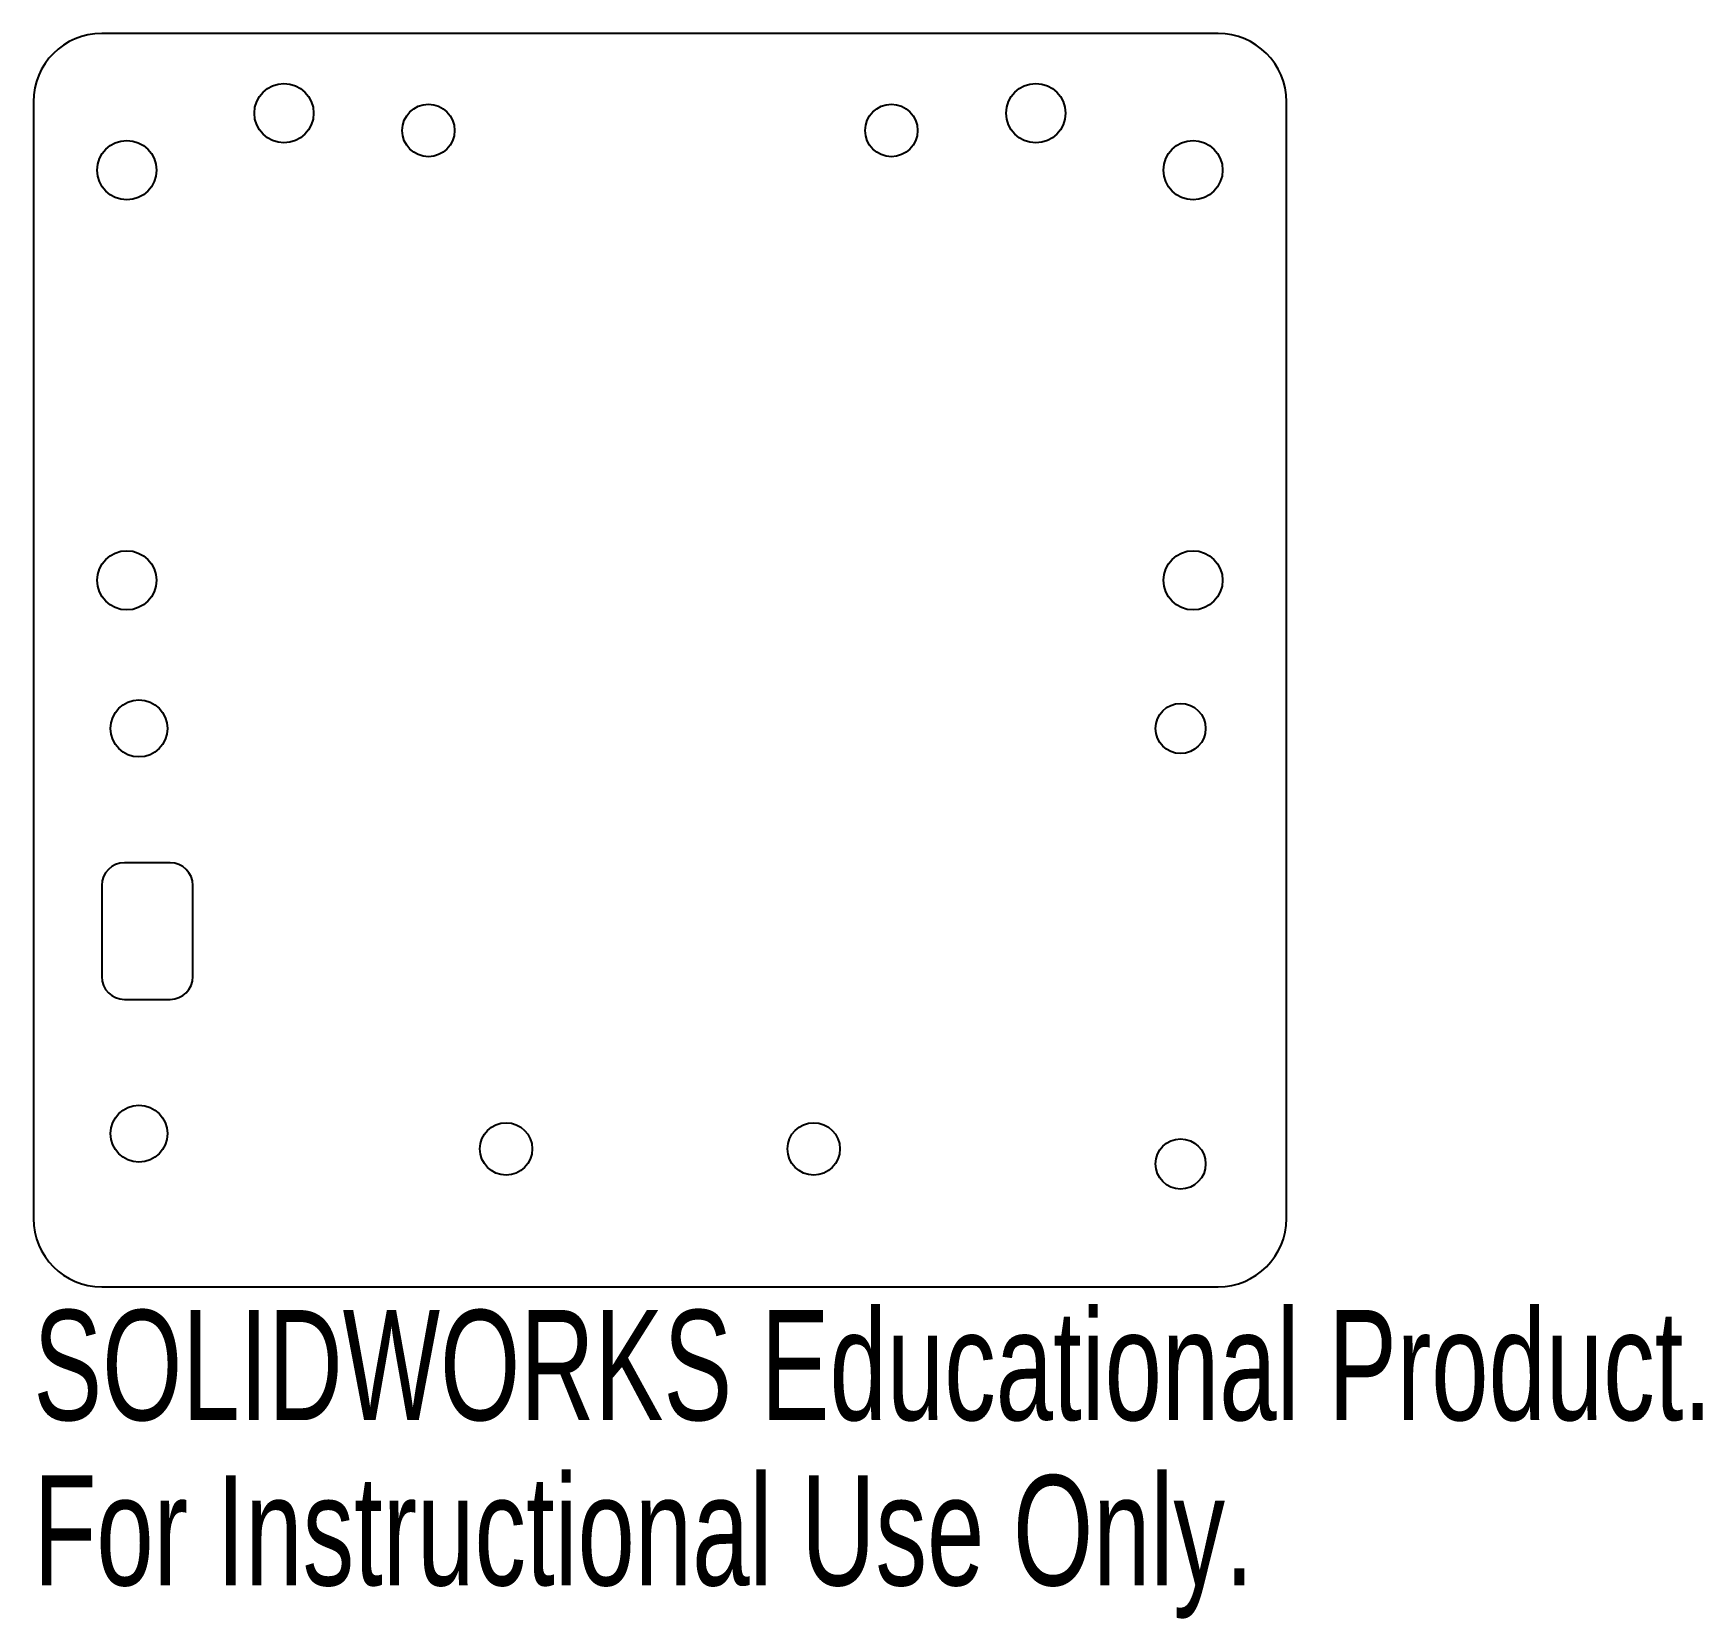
# Model space of a CAD drawing. Header units: millimetres. Extents: x -27.5 to 45.8, y -42.1 to 27.5.
import ezdxf

# ---------------------------------------------------------------- set-up
doc = ezdxf.new("R2010")
doc.units = ezdxf.units.MM
doc.styles.add('SLDTEXTSTYLE0', font='TXT', dxfattribs={"width": 0.7})

msp = doc.modelspace()

# ---------------------------------------------------------------- linework, layer by layer
at = {"color": 7, "linetype": 'Continuous', "lineweight": 25}
for p, q in [((24.5, 27.5), (-24.5, 27.5)), ((-27.5, 24.5), (-27.5, -24.5)), ((27.5, -24.5), (27.5, 24.5)), ((-21.5, -8.89), (-23.5, -8.89)), ((-24.5, -9.89), (-24.5, -13.89)), ((-20.5, -13.89), (-20.5, -9.89)), ((-23.5, -14.89), (-21.5, -14.89)), ((-24.5, -27.5), (24.5, -27.5))]:
    msp.add_line(p, q, dxfattribs=at)
for centre, radius in [((-16.5, 24), 1.3), ((16.5, 24), 1.3), ((-10.16, 23.24), 1.15), ((10.16, 23.24), 1.15), ((-23.4, 21.5), 1.3), ((23.4, 21.5), 1.3), ((-23.4, 3.5), 1.3), ((23.4, 3.5), 1.3), ((-22.865, -3), 1.25), ((22.855, -3), 1.1), ((-22.865, -20.78), 1.25), ((-6.75, -21.45), 1.15), ((6.75, -21.45), 1.15), ((22.855, -22.11), 1.1)]:
    msp.add_circle(centre, radius, dxfattribs=at)
for centre, radius, start, end in [((-24.5, 24.5), 3, 90, 180), ((24.5, 24.5), 3, 0, 90), ((-23.5, -9.89), 1, 90, 180), ((-21.5, -9.89), 1, 0, 90), ((-23.5, -13.89), 1, 180, 270), ((-21.5, -13.89), 1, 270, 0), ((-24.5, -24.5), 3, 180, 270), ((24.5, -24.5), 3, 270, 0)]:
    msp.add_arc(centre, radius, start, end, dxfattribs=at)

# ---------------------------------------------------------------- texts
at = {"color": 7, "linetype": 'Continuous', "char_height": 4.83362, "attachment_point": 1, "style": 'SLDTEXTSTYLE0'}
for s, insert in [('SOLIDWORKS Educational Product.', (-27.5, -28.52)), ('For Instructional Use Only.', (-27.5, -35.77))]:
    msp.add_mtext(s, dxfattribs=dict(at, insert=insert))

doc.saveas('drawing.dxf')
